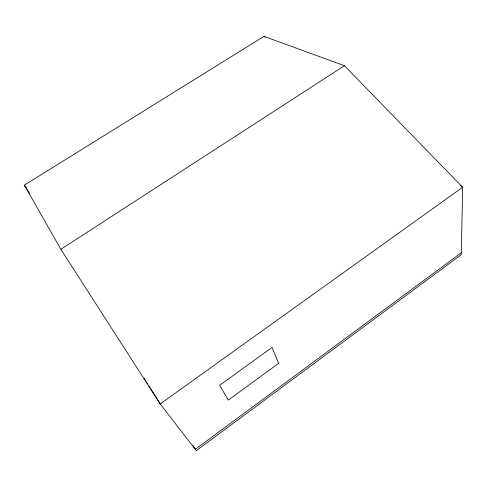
<?xml version="1.0" encoding="UTF-8"?>
<svg xmlns="http://www.w3.org/2000/svg" width="487" height="487" viewBox="0 0 487 487"><rect width="100%" height="100%" fill="white"/><g stroke="black" fill="none" stroke-linecap="round" stroke-linejoin="round"><path stroke-width="0.73" d="M461.311 252.741L195.317 449.318L192.889 445.459M196.328 450.633L461.274 254.652L462.65 187.245L344.437 65.715L263.991 36.367L24.35 185.133L60.863 249.295L160.205 403.954L196.328 450.633L194.307 447.419M60.863 249.295L344.437 65.715M263.991 36.367L265.202 37.292M460.227 185.407L462.65 187.245L160.205 403.954L150.988 389.107M26.566 188.219L24.35 185.133L29.561 193.528M144.176 378.137L145.382 380.073M146.581 382.009L147.786 383.945M148.985 385.881L150.191 387.816M278.619 363.32L228.312 400.101L219.655 385.339L272.038 347.401L278.619 363.32"/></g></svg>
